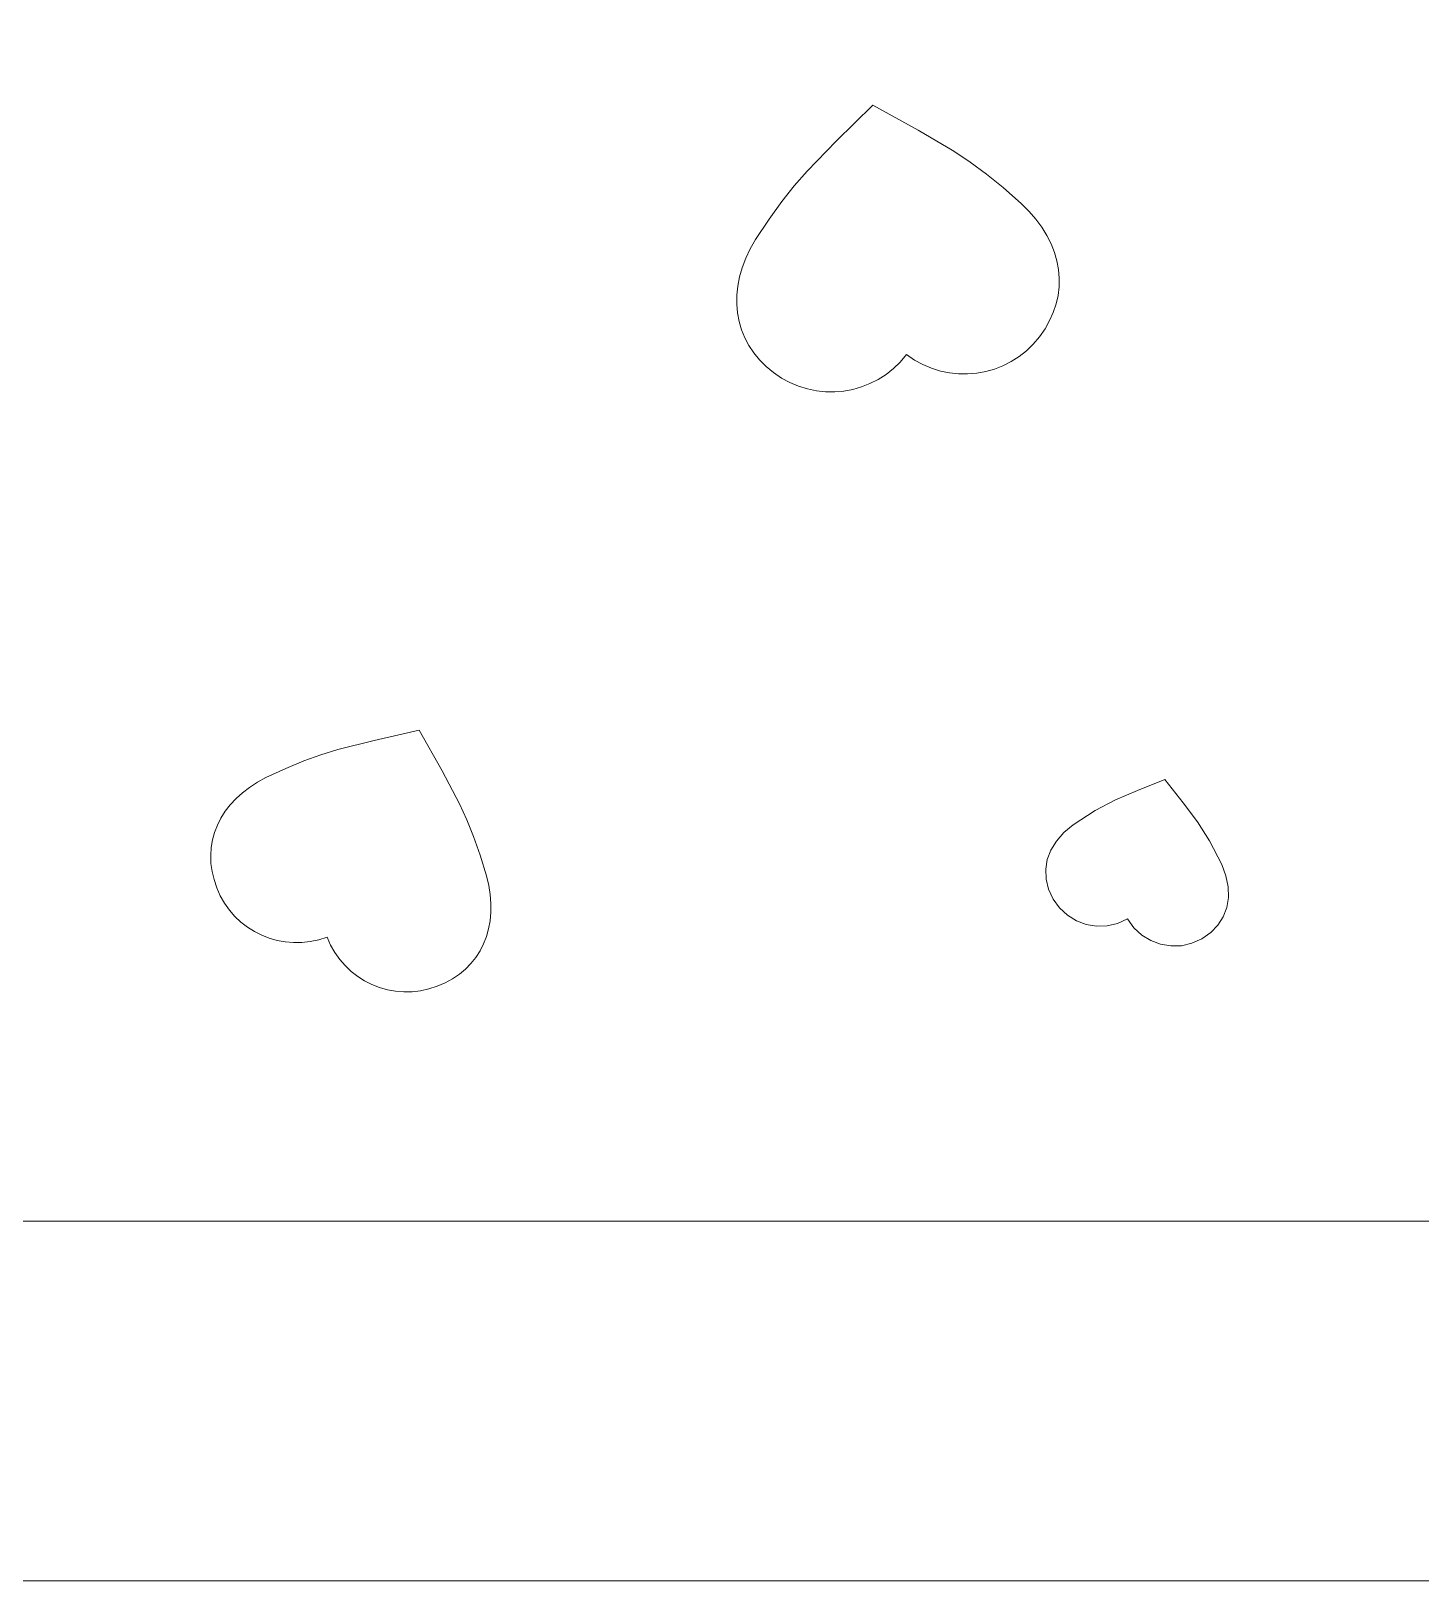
# Model space of a CAD drawing. Header units: millimetres. Extents: x -178 to 178, y -197 to 165.
# Drawn here: x 112.23 to 144.32, y -29.52 to 6.28 of the extents above; entities that cross this region are included whole.
import ezdxf

# ---------------------------------------------------------------- set-up
doc = ezdxf.new("R2010")
doc.units = ezdxf.units.MM
doc.header["$MEASUREMENT"] = 0
doc.layers.add('Calque_par_d_faut', color=7, linetype='Continuous')

msp = doc.modelspace()

# ---------------------------------------------------------------- linework, layer by layer
at = {"layer": 'Calque_par_d_faut', "color": 1, "lineweight": 9}
msp.add_open_spline([(-173.1455, 165.4772), (-174.4725, 165.4763), (-175.7447, 164.9484), (-176.6824, 164.0095), (-176.6824, 164.0095), (-177.6201, 163.0707), (-178.1464, 161.8041), (-178.1455, 160.4772), (-178.1455, 160.4772), (-178.1455, 160.4772), (-178.1455, -24.5228), (-178.1455, -24.5228), (-178.1455, -24.5228), (-178.1447, -25.8498), (-177.6168, -27.122), (-176.6779, -28.0597), (-176.6779, -28.0597), (-175.7391, -28.9974), (-174.4725, -29.5237), (-173.1455, -29.5228), (-173.1455, -29.5228), (-173.1455, -29.5228), (172.4975, -29.5228), (172.4975, -29.5228), (172.4975, -29.5228), (173.8245, -29.522), (175.0967, -28.9941), (176.0344, -28.0552), (176.0344, -28.0552), (176.9721, -27.1163), (177.4984, -25.8498), (177.4975, -24.5228), (177.4975, -24.5228), (177.4975, -24.5228), (177.4975, 71.9694), (177.4975, 71.9694), (177.4975, 71.9694), (177.4975, 71.9694), (177.4975, 79.9694), (177.4975, 79.9694), (177.4975, 79.9694), (177.4975, 79.9694), (177.4975, 160.4772), (177.4975, 160.4772), (177.4975, 160.4772), (177.4967, 161.8041), (176.9688, 163.0763), (176.0299, 164.014), (176.0299, 164.014), (175.0911, 164.9517), (173.8245, 165.478), (172.4975, 165.4772), (172.4975, 165.4772), (172.4975, 165.4772), (-173.1455, 165.4772), (-173.1455, 165.4772), (-173.1455, 165.4772), (-173.1455, 165.4772), (-173.1455, 165.4772), (-173.1455, 165.4772)], degree=3, knots=[0, 0, 0, 0, 0.0625, 0.0625, 0.0625, 0.0625, 0.125, 0.125, 0.125, 0.125, 0.1875, 0.1875, 0.1875, 0.1875, 0.25, 0.25, 0.25, 0.25, 0.3125, 0.3125, 0.3125, 0.3125, 0.375, 0.375, 0.375, 0.375, 0.4375, 0.4375, 0.4375, 0.4375, 0.5, 0.5, 0.5, 0.5, 0.5625, 0.5625, 0.5625, 0.5625, 0.625, 0.625, 0.625, 0.625, 0.6875, 0.6875, 0.6875, 0.6875, 0.75, 0.75, 0.75, 0.75, 0.8125, 0.8125, 0.8125, 0.8125, 0.875, 0.875, 0.875, 0.875, 1, 1, 1, 1], dxfattribs=at)
at = {"layer": 'Calque_par_d_faut', "color": 150, "lineweight": 9}
for points, knots in [([(159.0166, 157.1652), (159.8117, 157.1657), (160.5745, 156.8503), (161.1371, 156.2884), (161.1371, 156.2884), (161.6997, 155.7265), (162.0161, 154.9604), (162.0166, 154.1652), (162.0166, 154.1652), (162.0166, 154.1652), (162.0166, -18.2109), (162.0166, -18.2109), (162.0166, -18.2109), (162.0171, -19.006), (161.7017, -19.7688), (161.1398, -20.3314), (161.1398, -20.3314), (160.5779, -20.894), (159.8117, -21.2104), (159.0166, -21.2109), (159.0166, -21.2109), (159.0166, -21.2109), (38.413, -21.2109), (38.413, -21.2109), (38.413, -21.2109), (37.6179, -21.2114), (36.8551, -20.896), (36.2925, -20.3341), (36.2925, -20.3341), (35.7299, -19.7722), (35.4135, -19.006), (35.413, -18.2109), (35.413, -18.2109), (35.413, -18.2109), (35.413, 154.1652), (35.413, 154.1652), (35.413, 154.1652), (35.4125, 154.9604), (35.7279, 155.7231), (36.2898, 156.2857), (36.2898, 156.2857), (36.8517, 156.8484), (37.6179, 157.1647), (38.413, 157.1652), (38.413, 157.1652), (38.413, 157.1652), (159.0166, 157.1652), (159.0166, 157.1652), (159.0166, 157.1652), (159.0166, 157.1652), (159.0166, 157.1652), (159.0166, 157.1652)], [0, 0, 0, 0, 0.0714286, 0.0714286, 0.0714286, 0.0714286, 0.1428571, 0.1428571, 0.1428571, 0.1428571, 0.2142857, 0.2142857, 0.2142857, 0.2142857, 0.2857143, 0.2857143, 0.2857143, 0.2857143, 0.3571429, 0.3571429, 0.3571429, 0.3571429, 0.4285714, 0.4285714, 0.4285714, 0.4285714, 0.5, 0.5, 0.5, 0.5, 0.5714286, 0.5714286, 0.5714286, 0.5714286, 0.6428571, 0.6428571, 0.6428571, 0.6428571, 0.7142857, 0.7142857, 0.7142857, 0.7142857, 0.7857143, 0.7857143, 0.7857143, 0.7857143, 0.8571429, 0.8571429, 0.8571429, 0.8571429, 1, 1, 1, 1]), ([(132.4416, -1.1968), (132.4416, -1.1968), (132.2968, -1.3681), (132.2968, -1.3681), (132.2968, -1.3681), (132.2968, -1.3681), (132.1384, -1.521), (132.1384, -1.521), (132.1384, -1.521), (132.1384, -1.521), (131.9682, -1.6553), (131.9682, -1.6553), (131.9682, -1.6553), (131.9682, -1.6553), (131.7875, -1.7707), (131.7875, -1.7707), (131.7875, -1.7707), (131.7875, -1.7707), (131.598, -1.8671), (131.598, -1.8671), (131.598, -1.8671), (131.598, -1.8671), (131.4012, -1.9442), (131.4012, -1.9442), (131.4012, -1.9442), (131.4012, -1.9442), (131.1986, -2.0018), (131.1986, -2.0018), (131.1986, -2.0018), (131.1986, -2.0018), (130.9918, -2.0398), (130.9918, -2.0398), (130.9918, -2.0398), (130.9918, -2.0398), (130.7824, -2.058), (130.7824, -2.058), (130.7824, -2.058), (130.7824, -2.058), (130.5717, -2.056), (130.5717, -2.056), (130.5717, -2.056), (130.5717, -2.056), (130.3615, -2.0337), (130.3615, -2.0337), (130.3615, -2.0337), (130.3615, -2.0337), (130.1533, -1.991), (130.1533, -1.991), (130.1533, -1.991), (130.1533, -1.991), (129.9485, -1.9275), (129.9485, -1.9275), (129.9485, -1.9275), (129.9485, -1.9275), (129.7488, -1.8431), (129.7488, -1.8431), (129.7488, -1.8431), (129.7488, -1.8431), (129.5556, -1.7376), (129.5556, -1.7376), (129.5556, -1.7376), (129.5556, -1.7376), (129.3706, -1.6108), (129.3706, -1.6108), (129.3706, -1.6108), (129.3706, -1.6108), (129.1996, -1.4681), (129.1996, -1.4681), (129.1996, -1.4681), (129.1996, -1.4681), (129.0475, -1.3155), (129.0475, -1.3155), (129.0475, -1.3155), (129.0475, -1.3155), (128.9144, -1.1539), (128.9144, -1.1539), (128.9144, -1.1539), (128.9144, -1.1539), (128.8004, -0.9837), (128.8004, -0.9837), (128.8004, -0.9837), (128.8004, -0.9837), (128.7056, -0.8059), (128.7056, -0.8059), (128.7056, -0.8059), (128.7056, -0.8059), (128.6301, -0.621), (128.6301, -0.621), (128.6301, -0.621), (128.6301, -0.621), (128.574, -0.4298), (128.574, -0.4298), (128.574, -0.4298), (128.574, -0.4298), (128.5373, -0.233), (128.5373, -0.233), (128.5373, -0.233), (128.5373, -0.233), (128.5203, -0.0313), (128.5203, -0.0313), (128.5203, -0.0313), (128.5203, -0.0313), (128.5229, 0.1747), (128.5229, 0.1747), (128.5229, 0.1747), (128.5229, 0.1747), (128.5452, 0.3842), (128.5452, 0.3842), (128.5452, 0.3842), (128.5452, 0.3842), (128.5874, 0.5965), (128.5874, 0.5965), (128.5874, 0.5965), (128.5874, 0.5965), (128.6496, 0.811), (128.6496, 0.811), (128.6496, 0.811), (128.6496, 0.811), (128.7318, 1.0269), (128.7318, 1.0269), (128.7318, 1.0269), (128.7318, 1.0269), (128.8341, 1.2435), (128.8341, 1.2435), (128.8341, 1.2435), (128.8341, 1.2435), (128.9567, 1.4602), (128.9567, 1.4602), (128.9567, 1.4602), (128.9567, 1.4602), (129.2665, 1.9299), (129.2665, 1.9299), (129.2665, 1.9299), (129.2665, 1.9299), (129.5594, 2.3371), (129.5594, 2.3371), (129.5594, 2.3371), (129.5594, 2.3371), (129.8481, 2.7013), (129.8481, 2.7013), (129.8481, 2.7013), (129.8481, 2.7013), (130.1449, 3.042), (130.1449, 3.042), (130.1449, 3.042), (130.1449, 3.042), (130.8135, 3.7312), (130.8135, 3.7312), (130.8135, 3.7312), (130.8135, 3.7312), (131.6654, 4.5612), (131.6654, 4.5612), (131.6654, 4.5612), (131.6654, 4.5612), (132.7067, 3.9864), (132.7067, 3.9864), (132.7067, 3.9864), (132.7067, 3.9864), (133.5339, 3.4988), (133.5339, 3.4988), (133.5339, 3.4988), (133.5339, 3.4988), (133.9104, 3.2489), (133.9104, 3.2489), (133.9104, 3.2489), (133.9104, 3.2489), (134.2851, 2.9741), (134.2851, 2.9741), (134.2851, 2.9741), (134.2851, 2.9741), (134.6754, 2.659), (134.6754, 2.659), (134.6754, 2.659), (134.6754, 2.659), (135.0986, 2.2881), (135.0986, 2.2881), (135.0986, 2.2881), (135.0986, 2.2881), (135.2741, 2.1116), (135.2741, 2.1116), (135.2741, 2.1116), (135.2741, 2.1116), (135.4302, 1.9298), (135.4302, 1.9298), (135.4302, 1.9298), (135.4302, 1.9298), (135.5666, 1.7434), (135.5666, 1.7434), (135.5666, 1.7434), (135.5666, 1.7434), (135.6833, 1.553), (135.6833, 1.553), (135.6833, 1.553), (135.6833, 1.553), (135.7803, 1.3595), (135.7803, 1.3595), (135.7803, 1.3595), (135.7803, 1.3595), (135.8573, 1.1634), (135.8573, 1.1634), (135.8573, 1.1634), (135.8573, 1.1634), (135.9143, 0.9654), (135.9143, 0.9654), (135.9143, 0.9654), (135.9143, 0.9654), (135.9513, 0.7663), (135.9513, 0.7663), (135.9513, 0.7663), (135.9513, 0.7663), (135.968, 0.5668), (135.968, 0.5668), (135.968, 0.5668), (135.968, 0.5668), (135.9645, 0.3676), (135.9645, 0.3676), (135.9645, 0.3676), (135.9645, 0.3676), (135.9407, 0.1693), (135.9407, 0.1693), (135.9407, 0.1693), (135.9407, 0.1693), (135.8964, -0.0272), (135.8964, -0.0272), (135.8964, -0.0272), (135.8964, -0.0272), (135.8315, -0.2215), (135.8315, -0.2215), (135.8315, -0.2215), (135.8315, -0.2215), (135.7459, -0.4126), (135.7459, -0.4126), (135.7459, -0.4126), (135.7459, -0.4126), (135.6397, -0.6), (135.6397, -0.6), (135.6397, -0.6), (135.6397, -0.6), (135.5125, -0.7829), (135.5125, -0.7829), (135.5125, -0.7829), (135.5125, -0.7829), (135.3677, -0.9542), (135.3677, -0.9542), (135.3677, -0.9542), (135.3677, -0.9542), (135.2094, -1.1071), (135.2094, -1.1071), (135.2094, -1.1071), (135.2094, -1.1071), (135.0391, -1.2413), (135.0391, -1.2413), (135.0391, -1.2413), (135.0391, -1.2413), (134.8585, -1.3567), (134.8585, -1.3567), (134.8585, -1.3567), (134.8585, -1.3567), (134.669, -1.4531), (134.669, -1.4531), (134.669, -1.4531), (134.669, -1.4531), (134.4722, -1.5302), (134.4722, -1.5302), (134.4722, -1.5302), (134.4722, -1.5302), (134.2696, -1.5879), (134.2696, -1.5879), (134.2696, -1.5879), (134.2696, -1.5879), (134.0628, -1.6259), (134.0628, -1.6259), (134.0628, -1.6259), (134.0628, -1.6259), (133.8533, -1.644), (133.8533, -1.644), (133.8533, -1.644), (133.8533, -1.644), (133.6427, -1.642), (133.6427, -1.642), (133.6427, -1.642), (133.6427, -1.642), (133.4325, -1.6198), (133.4325, -1.6198), (133.4325, -1.6198), (133.4325, -1.6198), (133.2242, -1.577), (133.2242, -1.577), (133.2242, -1.577), (133.2242, -1.577), (133.0195, -1.5136), (133.0195, -1.5136), (133.0195, -1.5136), (133.0195, -1.5136), (132.8197, -1.4292), (132.8197, -1.4292), (132.8197, -1.4292), (132.8197, -1.4292), (132.6266, -1.3237), (132.6266, -1.3237), (132.6266, -1.3237), (132.6266, -1.3237), (132.4416, -1.1968), (132.4416, -1.1968), (132.4416, -1.1968), (132.4416, -1.1968), (132.4416, -1.1968), (132.4416, -1.1968)], [0, 0, 0, 0, 0.0128205, 0.0128205, 0.0128205, 0.0128205, 0.025641, 0.025641, 0.025641, 0.025641, 0.0384615, 0.0384615, 0.0384615, 0.0384615, 0.0512821, 0.0512821, 0.0512821, 0.0512821, 0.0641026, 0.0641026, 0.0641026, 0.0641026, 0.0769231, 0.0769231, 0.0769231, 0.0769231, 0.0897436, 0.0897436, 0.0897436, 0.0897436, 0.1025641, 0.1025641, 0.1025641, 0.1025641, 0.1153846, 0.1153846, 0.1153846, 0.1153846, 0.1282051, 0.1282051, 0.1282051, 0.1282051, 0.1410256, 0.1410256, 0.1410256, 0.1410256, 0.1538462, 0.1538462, 0.1538462, 0.1538462, 0.1666667, 0.1666667, 0.1666667, 0.1666667, 0.1794872, 0.1794872, 0.1794872, 0.1794872, 0.1923077, 0.1923077, 0.1923077, 0.1923077, 0.2051282, 0.2051282, 0.2051282, 0.2051282, 0.2179487, 0.2179487, 0.2179487, 0.2179487, 0.2307692, 0.2307692, 0.2307692, 0.2307692, 0.2435897, 0.2435897, 0.2435897, 0.2435897, 0.2564103, 0.2564103, 0.2564103, 0.2564103, 0.2692308, 0.2692308, 0.2692308, 0.2692308, 0.2820513, 0.2820513, 0.2820513, 0.2820513, 0.2948718, 0.2948718, 0.2948718, 0.2948718, 0.3076923, 0.3076923, 0.3076923, 0.3076923, 0.3205128, 0.3205128, 0.3205128, 0.3205128, 0.3333333, 0.3333333, 0.3333333, 0.3333333, 0.3461538, 0.3461538, 0.3461538, 0.3461538, 0.3589744, 0.3589744, 0.3589744, 0.3589744, 0.3717949, 0.3717949, 0.3717949, 0.3717949, 0.3846154, 0.3846154, 0.3846154, 0.3846154, 0.3974359, 0.3974359, 0.3974359, 0.3974359, 0.4102564, 0.4102564, 0.4102564, 0.4102564, 0.4230769, 0.4230769, 0.4230769, 0.4230769, 0.4358974, 0.4358974, 0.4358974, 0.4358974, 0.4487179, 0.4487179, 0.4487179, 0.4487179, 0.4615385, 0.4615385, 0.4615385, 0.4615385, 0.474359, 0.474359, 0.474359, 0.474359, 0.4871795, 0.4871795, 0.4871795, 0.4871795, 0.5, 0.5, 0.5, 0.5, 0.5128205, 0.5128205, 0.5128205, 0.5128205, 0.525641, 0.525641, 0.525641, 0.525641, 0.5384615, 0.5384615, 0.5384615, 0.5384615, 0.5512821, 0.5512821, 0.5512821, 0.5512821, 0.5641026, 0.5641026, 0.5641026, 0.5641026, 0.5769231, 0.5769231, 0.5769231, 0.5769231, 0.5897436, 0.5897436, 0.5897436, 0.5897436, 0.6025641, 0.6025641, 0.6025641, 0.6025641, 0.6153846, 0.6153846, 0.6153846, 0.6153846, 0.6282051, 0.6282051, 0.6282051, 0.6282051, 0.6410256, 0.6410256, 0.6410256, 0.6410256, 0.6538462, 0.6538462, 0.6538462, 0.6538462, 0.6666667, 0.6666667, 0.6666667, 0.6666667, 0.6794872, 0.6794872, 0.6794872, 0.6794872, 0.6923077, 0.6923077, 0.6923077, 0.6923077, 0.7051282, 0.7051282, 0.7051282, 0.7051282, 0.7179487, 0.7179487, 0.7179487, 0.7179487, 0.7307692, 0.7307692, 0.7307692, 0.7307692, 0.7435897, 0.7435897, 0.7435897, 0.7435897, 0.7564103, 0.7564103, 0.7564103, 0.7564103, 0.7692308, 0.7692308, 0.7692308, 0.7692308, 0.7820513, 0.7820513, 0.7820513, 0.7820513, 0.7948718, 0.7948718, 0.7948718, 0.7948718, 0.8076923, 0.8076923, 0.8076923, 0.8076923, 0.8205128, 0.8205128, 0.8205128, 0.8205128, 0.8333333, 0.8333333, 0.8333333, 0.8333333, 0.8461538, 0.8461538, 0.8461538, 0.8461538, 0.8589744, 0.8589744, 0.8589744, 0.8589744, 0.8717949, 0.8717949, 0.8717949, 0.8717949, 0.8846154, 0.8846154, 0.8846154, 0.8846154, 0.8974359, 0.8974359, 0.8974359, 0.8974359, 0.9102564, 0.9102564, 0.9102564, 0.9102564, 0.9230769, 0.9230769, 0.9230769, 0.9230769, 0.9358974, 0.9358974, 0.9358974, 0.9358974, 0.9487179, 0.9487179, 0.9487179, 0.9487179, 0.9615385, 0.9615385, 0.9615385, 0.9615385, 0.974359, 0.974359, 0.974359, 0.974359, 1, 1, 1, 1]), ([(119.0604, -14.6495), (119.0604, -14.6495), (118.8685, -14.7121), (118.8685, -14.7121), (118.8685, -14.7121), (118.8685, -14.7121), (118.675, -14.7542), (118.675, -14.7542), (118.675, -14.7542), (118.675, -14.7542), (118.4812, -14.7764), (118.4812, -14.7764), (118.4812, -14.7764), (118.4812, -14.7764), (118.2883, -14.7793), (118.2883, -14.7793), (118.2883, -14.7793), (118.2883, -14.7793), (118.0977, -14.7634), (118.0977, -14.7634), (118.0977, -14.7634), (118.0977, -14.7634), (117.9105, -14.7293), (117.9105, -14.7293), (117.9105, -14.7293), (117.9105, -14.7293), (117.7282, -14.6776), (117.7282, -14.6776), (117.7282, -14.6776), (117.7282, -14.6776), (117.5519, -14.6088), (117.5519, -14.6088), (117.5519, -14.6088), (117.5519, -14.6088), (117.383, -14.5236), (117.383, -14.5236), (117.383, -14.5236), (117.383, -14.5236), (117.2228, -14.4224), (117.2228, -14.4224), (117.2228, -14.4224), (117.2228, -14.4224), (117.0724, -14.3059), (117.0724, -14.3059), (117.0724, -14.3059), (117.0724, -14.3059), (116.9332, -14.1747), (116.9332, -14.1747), (116.9332, -14.1747), (116.9332, -14.1747), (116.8065, -14.0292), (116.8065, -14.0292), (116.8065, -14.0292), (116.8065, -14.0292), (116.6936, -13.8701), (116.6936, -13.8701), (116.6936, -13.8701), (116.6936, -13.8701), (116.5957, -13.698), (116.5957, -13.698), (116.5957, -13.698), (116.5957, -13.698), (116.5141, -13.5134), (116.5141, -13.5134), (116.5141, -13.5134), (116.5141, -13.5134), (116.4507, -13.3233), (116.4507, -13.3233), (116.4507, -13.3233), (116.4507, -13.3233), (116.4065, -13.1345), (116.4065, -13.1345), (116.4065, -13.1345), (116.4065, -13.1345), (116.3811, -12.9478), (116.3811, -12.9478), (116.3811, -12.9478), (116.3811, -12.9478), (116.3743, -12.7637), (116.3743, -12.7637), (116.3743, -12.7637), (116.3743, -12.7637), (116.3859, -12.5827), (116.3859, -12.5827), (116.3859, -12.5827), (116.3859, -12.5827), (116.4156, -12.4055), (116.4156, -12.4055), (116.4156, -12.4055), (116.4156, -12.4055), (116.4631, -12.2326), (116.4631, -12.2326), (116.4631, -12.2326), (116.4631, -12.2326), (116.5282, -12.0646), (116.5282, -12.0646), (116.5282, -12.0646), (116.5282, -12.0646), (116.6105, -11.9021), (116.6105, -11.9021), (116.6105, -11.9021), (116.6105, -11.9021), (116.71, -11.7457), (116.71, -11.7457), (116.71, -11.7457), (116.71, -11.7457), (116.8262, -11.5959), (116.8262, -11.5959), (116.8262, -11.5959), (116.8262, -11.5959), (116.959, -11.4534), (116.959, -11.4534), (116.959, -11.4534), (116.959, -11.4534), (117.108, -11.3187), (117.108, -11.3187), (117.108, -11.3187), (117.108, -11.3187), (117.2731, -11.1923), (117.2731, -11.1923), (117.2731, -11.1923), (117.2731, -11.1923), (117.4539, -11.0749), (117.4539, -11.0749), (117.4539, -11.0749), (117.4539, -11.0749), (117.6502, -10.9671), (117.6502, -10.9671), (117.6502, -10.9671), (117.6502, -10.9671), (118.1096, -10.7541), (118.1096, -10.7541), (118.1096, -10.7541), (118.1096, -10.7541), (118.5264, -10.5811), (118.5264, -10.5811), (118.5264, -10.5811), (118.5264, -10.5811), (118.9197, -10.4389), (118.9197, -10.4389), (118.9197, -10.4389), (118.9197, -10.4389), (119.3081, -10.3186), (119.3081, -10.3186), (119.3081, -10.3186), (119.3081, -10.3186), (120.1458, -10.1074), (120.1458, -10.1074), (120.1458, -10.1074), (120.1458, -10.1074), (121.1906, -9.8752), (121.1906, -9.8752), (121.1906, -9.8752), (121.1906, -9.8752), (121.7156, -10.8078), (121.7156, -10.8078), (121.7156, -10.8078), (121.7156, -10.8078), (122.118, -11.5723), (122.118, -11.5723), (122.118, -11.5723), (122.118, -11.5723), (122.2879, -11.9417), (122.2879, -11.9417), (122.2879, -11.9417), (122.2879, -11.9417), (122.4448, -12.3293), (122.4448, -12.3293), (122.4448, -12.3293), (122.4448, -12.3293), (122.5944, -12.7552), (122.5944, -12.7552), (122.5944, -12.7552), (122.5944, -12.7552), (122.7428, -13.2393), (122.7428, -13.2393), (122.7428, -13.2393), (122.7428, -13.2393), (122.7936, -13.4574), (122.7936, -13.4574), (122.7936, -13.4574), (122.7936, -13.4574), (122.8271, -13.6704), (122.8271, -13.6704), (122.8271, -13.6704), (122.8271, -13.6704), (122.8433, -13.8776), (122.8433, -13.8776), (122.8433, -13.8776), (122.8433, -13.8776), (122.8426, -14.0785), (122.8426, -14.0785), (122.8426, -14.0785), (122.8426, -14.0785), (122.8252, -14.2725), (122.8252, -14.2725), (122.8252, -14.2725), (122.8252, -14.2725), (122.7913, -14.4591), (122.7913, -14.4591), (122.7913, -14.4591), (122.7913, -14.4591), (122.7413, -14.6376), (122.7413, -14.6376), (122.7413, -14.6376), (122.7413, -14.6376), (122.6754, -14.8074), (122.6754, -14.8074), (122.6754, -14.8074), (122.6754, -14.8074), (122.5939, -14.968), (122.5939, -14.968), (122.5939, -14.968), (122.5939, -14.968), (122.497, -15.1189), (122.497, -15.1189), (122.497, -15.1189), (122.497, -15.1189), (122.3849, -15.2593), (122.3849, -15.2593), (122.3849, -15.2593), (122.3849, -15.2593), (122.258, -15.3888), (122.258, -15.3888), (122.258, -15.3888), (122.258, -15.3888), (122.1164, -15.5068), (122.1164, -15.5068), (122.1164, -15.5068), (122.1164, -15.5068), (121.9605, -15.6126), (121.9605, -15.6126), (121.9605, -15.6126), (121.9605, -15.6126), (121.7905, -15.7057), (121.7905, -15.7057), (121.7905, -15.7057), (121.7905, -15.7057), (121.6067, -15.7856), (121.6067, -15.7856), (121.6067, -15.7856), (121.6067, -15.7856), (121.4148, -15.8482), (121.4148, -15.8482), (121.4148, -15.8482), (121.4148, -15.8482), (121.2213, -15.8903), (121.2213, -15.8903), (121.2213, -15.8903), (121.2213, -15.8903), (121.0275, -15.9125), (121.0275, -15.9125), (121.0275, -15.9125), (121.0275, -15.9125), (120.8346, -15.9154), (120.8346, -15.9154), (120.8346, -15.9154), (120.8346, -15.9154), (120.644, -15.8995), (120.644, -15.8995), (120.644, -15.8995), (120.644, -15.8995), (120.4568, -15.8654), (120.4568, -15.8654), (120.4568, -15.8654), (120.4568, -15.8654), (120.2745, -15.8137), (120.2745, -15.8137), (120.2745, -15.8137), (120.2745, -15.8137), (120.0982, -15.7449), (120.0982, -15.7449), (120.0982, -15.7449), (120.0982, -15.7449), (119.9293, -15.6597), (119.9293, -15.6597), (119.9293, -15.6597), (119.9293, -15.6597), (119.7691, -15.5585), (119.7691, -15.5585), (119.7691, -15.5585), (119.7691, -15.5585), (119.6187, -15.442), (119.6187, -15.442), (119.6187, -15.442), (119.6187, -15.442), (119.4795, -15.3108), (119.4795, -15.3108), (119.4795, -15.3108), (119.4795, -15.3108), (119.3528, -15.1653), (119.3528, -15.1653), (119.3528, -15.1653), (119.3528, -15.1653), (119.2399, -15.0062), (119.2399, -15.0062), (119.2399, -15.0062), (119.2399, -15.0062), (119.142, -14.8341), (119.142, -14.8341), (119.142, -14.8341), (119.142, -14.8341), (119.0604, -14.6495), (119.0604, -14.6495), (119.0604, -14.6495), (119.0604, -14.6495), (119.0604, -14.6495), (119.0604, -14.6495)], [0, 0, 0, 0, 0.0128205, 0.0128205, 0.0128205, 0.0128205, 0.025641, 0.025641, 0.025641, 0.025641, 0.0384615, 0.0384615, 0.0384615, 0.0384615, 0.0512821, 0.0512821, 0.0512821, 0.0512821, 0.0641026, 0.0641026, 0.0641026, 0.0641026, 0.0769231, 0.0769231, 0.0769231, 0.0769231, 0.0897436, 0.0897436, 0.0897436, 0.0897436, 0.1025641, 0.1025641, 0.1025641, 0.1025641, 0.1153846, 0.1153846, 0.1153846, 0.1153846, 0.1282051, 0.1282051, 0.1282051, 0.1282051, 0.1410256, 0.1410256, 0.1410256, 0.1410256, 0.1538462, 0.1538462, 0.1538462, 0.1538462, 0.1666667, 0.1666667, 0.1666667, 0.1666667, 0.1794872, 0.1794872, 0.1794872, 0.1794872, 0.1923077, 0.1923077, 0.1923077, 0.1923077, 0.2051282, 0.2051282, 0.2051282, 0.2051282, 0.2179487, 0.2179487, 0.2179487, 0.2179487, 0.2307692, 0.2307692, 0.2307692, 0.2307692, 0.2435897, 0.2435897, 0.2435897, 0.2435897, 0.2564103, 0.2564103, 0.2564103, 0.2564103, 0.2692308, 0.2692308, 0.2692308, 0.2692308, 0.2820513, 0.2820513, 0.2820513, 0.2820513, 0.2948718, 0.2948718, 0.2948718, 0.2948718, 0.3076923, 0.3076923, 0.3076923, 0.3076923, 0.3205128, 0.3205128, 0.3205128, 0.3205128, 0.3333333, 0.3333333, 0.3333333, 0.3333333, 0.3461538, 0.3461538, 0.3461538, 0.3461538, 0.3589744, 0.3589744, 0.3589744, 0.3589744, 0.3717949, 0.3717949, 0.3717949, 0.3717949, 0.3846154, 0.3846154, 0.3846154, 0.3846154, 0.3974359, 0.3974359, 0.3974359, 0.3974359, 0.4102564, 0.4102564, 0.4102564, 0.4102564, 0.4230769, 0.4230769, 0.4230769, 0.4230769, 0.4358974, 0.4358974, 0.4358974, 0.4358974, 0.4487179, 0.4487179, 0.4487179, 0.4487179, 0.4615385, 0.4615385, 0.4615385, 0.4615385, 0.474359, 0.474359, 0.474359, 0.474359, 0.4871795, 0.4871795, 0.4871795, 0.4871795, 0.5, 0.5, 0.5, 0.5, 0.5128205, 0.5128205, 0.5128205, 0.5128205, 0.525641, 0.525641, 0.525641, 0.525641, 0.5384615, 0.5384615, 0.5384615, 0.5384615, 0.5512821, 0.5512821, 0.5512821, 0.5512821, 0.5641026, 0.5641026, 0.5641026, 0.5641026, 0.5769231, 0.5769231, 0.5769231, 0.5769231, 0.5897436, 0.5897436, 0.5897436, 0.5897436, 0.6025641, 0.6025641, 0.6025641, 0.6025641, 0.6153846, 0.6153846, 0.6153846, 0.6153846, 0.6282051, 0.6282051, 0.6282051, 0.6282051, 0.6410256, 0.6410256, 0.6410256, 0.6410256, 0.6538462, 0.6538462, 0.6538462, 0.6538462, 0.6666667, 0.6666667, 0.6666667, 0.6666667, 0.6794872, 0.6794872, 0.6794872, 0.6794872, 0.6923077, 0.6923077, 0.6923077, 0.6923077, 0.7051282, 0.7051282, 0.7051282, 0.7051282, 0.7179487, 0.7179487, 0.7179487, 0.7179487, 0.7307692, 0.7307692, 0.7307692, 0.7307692, 0.7435897, 0.7435897, 0.7435897, 0.7435897, 0.7564103, 0.7564103, 0.7564103, 0.7564103, 0.7692308, 0.7692308, 0.7692308, 0.7692308, 0.7820513, 0.7820513, 0.7820513, 0.7820513, 0.7948718, 0.7948718, 0.7948718, 0.7948718, 0.8076923, 0.8076923, 0.8076923, 0.8076923, 0.8205128, 0.8205128, 0.8205128, 0.8205128, 0.8333333, 0.8333333, 0.8333333, 0.8333333, 0.8461538, 0.8461538, 0.8461538, 0.8461538, 0.8589744, 0.8589744, 0.8589744, 0.8589744, 0.8717949, 0.8717949, 0.8717949, 0.8717949, 0.8846154, 0.8846154, 0.8846154, 0.8846154, 0.8974359, 0.8974359, 0.8974359, 0.8974359, 0.9102564, 0.9102564, 0.9102564, 0.9102564, 0.9230769, 0.9230769, 0.9230769, 0.9230769, 0.9358974, 0.9358974, 0.9358974, 0.9358974, 0.9487179, 0.9487179, 0.9487179, 0.9487179, 0.9615385, 0.9615385, 0.9615385, 0.9615385, 0.974359, 0.974359, 0.974359, 0.974359, 1, 1, 1, 1]), ([(137.5452, -14.2311), (137.5452, -14.2311), (137.3132, -14.3357), (137.3132, -14.3357), (137.3132, -14.3357), (137.3132, -14.3357), (137.0724, -14.3904), (137.0724, -14.3904), (137.0724, -14.3904), (137.0724, -14.3904), (136.8297, -14.3969), (136.8297, -14.3969), (136.8297, -14.3969), (136.8297, -14.3969), (136.592, -14.3572), (136.592, -14.3572), (136.592, -14.3572), (136.592, -14.3572), (136.3662, -14.273), (136.3662, -14.273), (136.3662, -14.273), (136.3662, -14.273), (136.1591, -14.1463), (136.1591, -14.1463), (136.1591, -14.1463), (136.1591, -14.1463), (135.9777, -13.9788), (135.9777, -13.9788), (135.9777, -13.9788), (135.9777, -13.9788), (135.8289, -13.7724), (135.8289, -13.7724), (135.8289, -13.7724), (135.8289, -13.7724), (135.7231, -13.5448), (135.7231, -13.5448), (135.7231, -13.5448), (135.7231, -13.5448), (135.6656, -13.3147), (135.6656, -13.3147), (135.6656, -13.3147), (135.6656, -13.3147), (135.6555, -13.0852), (135.6555, -13.0852), (135.6555, -13.0852), (135.6555, -13.0852), (135.6921, -12.8594), (135.6921, -12.8594), (135.6921, -12.8594), (135.6921, -12.8594), (135.7744, -12.6405), (135.7744, -12.6405), (135.7744, -12.6405), (135.7744, -12.6405), (135.9016, -12.4316), (135.9016, -12.4316), (135.9016, -12.4316), (135.9016, -12.4316), (136.073, -12.2357), (136.073, -12.2357), (136.073, -12.2357), (136.073, -12.2357), (136.2876, -12.0561), (136.2876, -12.0561), (136.2876, -12.0561), (136.2876, -12.0561), (136.8001, -11.7251), (136.8001, -11.7251), (136.8001, -11.7251), (136.8001, -11.7251), (137.2655, -11.4813), (137.2655, -11.4813), (137.2655, -11.4813), (137.2655, -11.4813), (137.7713, -11.2642), (137.7713, -11.2642), (137.7713, -11.2642), (137.7713, -11.2642), (138.4053, -11.0131), (138.4053, -11.0131), (138.4053, -11.0131), (138.4053, -11.0131), (138.8294, -11.547), (138.8294, -11.547), (138.8294, -11.547), (138.8294, -11.547), (139.1595, -11.9876), (139.1595, -11.9876), (139.1595, -11.9876), (139.1595, -11.9876), (139.4412, -12.431), (139.4412, -12.431), (139.4412, -12.431), (139.4412, -12.431), (139.7202, -12.9736), (139.7202, -12.9736), (139.7202, -12.9736), (139.7202, -12.9736), (139.8166, -13.2363), (139.8166, -13.2363), (139.8166, -13.2363), (139.8166, -13.2363), (139.8674, -13.4915), (139.8674, -13.4915), (139.8674, -13.4915), (139.8674, -13.4915), (139.8734, -13.7361), (139.8734, -13.7361), (139.8734, -13.7361), (139.8734, -13.7361), (139.8355, -13.9669), (139.8355, -13.9669), (139.8355, -13.9669), (139.8355, -13.9669), (139.7545, -14.1809), (139.7545, -14.1809), (139.7545, -14.1809), (139.7545, -14.1809), (139.6313, -14.3747), (139.6313, -14.3747), (139.6313, -14.3747), (139.6313, -14.3747), (139.4667, -14.5454), (139.4667, -14.5454), (139.4667, -14.5454), (139.4667, -14.5454), (139.2614, -14.6898), (139.2614, -14.6898), (139.2614, -14.6898), (139.2614, -14.6898), (139.0295, -14.7945), (139.0295, -14.7945), (139.0295, -14.7945), (139.0295, -14.7945), (138.7887, -14.8491), (138.7887, -14.8491), (138.7887, -14.8491), (138.7887, -14.8491), (138.546, -14.8557), (138.546, -14.8557), (138.546, -14.8557), (138.546, -14.8557), (138.3083, -14.8159), (138.3083, -14.8159), (138.3083, -14.8159), (138.3083, -14.8159), (138.0824, -14.7318), (138.0824, -14.7318), (138.0824, -14.7318), (138.0824, -14.7318), (137.8754, -14.605), (137.8754, -14.605), (137.8754, -14.605), (137.8754, -14.605), (137.694, -14.4375), (137.694, -14.4375), (137.694, -14.4375), (137.694, -14.4375), (137.5452, -14.2311), (137.5452, -14.2311), (137.5452, -14.2311), (137.5452, -14.2311), (137.5452, -14.2311), (137.5452, -14.2311)], [0, 0, 0, 0, 0.0238095, 0.0238095, 0.0238095, 0.0238095, 0.047619, 0.047619, 0.047619, 0.047619, 0.0714286, 0.0714286, 0.0714286, 0.0714286, 0.0952381, 0.0952381, 0.0952381, 0.0952381, 0.1190476, 0.1190476, 0.1190476, 0.1190476, 0.1428571, 0.1428571, 0.1428571, 0.1428571, 0.1666667, 0.1666667, 0.1666667, 0.1666667, 0.1904762, 0.1904762, 0.1904762, 0.1904762, 0.2142857, 0.2142857, 0.2142857, 0.2142857, 0.2380952, 0.2380952, 0.2380952, 0.2380952, 0.2619048, 0.2619048, 0.2619048, 0.2619048, 0.2857143, 0.2857143, 0.2857143, 0.2857143, 0.3095238, 0.3095238, 0.3095238, 0.3095238, 0.3333333, 0.3333333, 0.3333333, 0.3333333, 0.3571429, 0.3571429, 0.3571429, 0.3571429, 0.3809524, 0.3809524, 0.3809524, 0.3809524, 0.4047619, 0.4047619, 0.4047619, 0.4047619, 0.4285714, 0.4285714, 0.4285714, 0.4285714, 0.452381, 0.452381, 0.452381, 0.452381, 0.4761905, 0.4761905, 0.4761905, 0.4761905, 0.5, 0.5, 0.5, 0.5, 0.5238095, 0.5238095, 0.5238095, 0.5238095, 0.547619, 0.547619, 0.547619, 0.547619, 0.5714286, 0.5714286, 0.5714286, 0.5714286, 0.5952381, 0.5952381, 0.5952381, 0.5952381, 0.6190476, 0.6190476, 0.6190476, 0.6190476, 0.6428571, 0.6428571, 0.6428571, 0.6428571, 0.6666667, 0.6666667, 0.6666667, 0.6666667, 0.6904762, 0.6904762, 0.6904762, 0.6904762, 0.7142857, 0.7142857, 0.7142857, 0.7142857, 0.7380952, 0.7380952, 0.7380952, 0.7380952, 0.7619048, 0.7619048, 0.7619048, 0.7619048, 0.7857143, 0.7857143, 0.7857143, 0.7857143, 0.8095238, 0.8095238, 0.8095238, 0.8095238, 0.8333333, 0.8333333, 0.8333333, 0.8333333, 0.8571429, 0.8571429, 0.8571429, 0.8571429, 0.8809524, 0.8809524, 0.8809524, 0.8809524, 0.9047619, 0.9047619, 0.9047619, 0.9047619, 0.9285714, 0.9285714, 0.9285714, 0.9285714, 0.952381, 0.952381, 0.952381, 0.952381, 1, 1, 1, 1])]:
    msp.add_open_spline(points, degree=3, knots=knots, dxfattribs=at)

doc.saveas('drawing.dxf')
